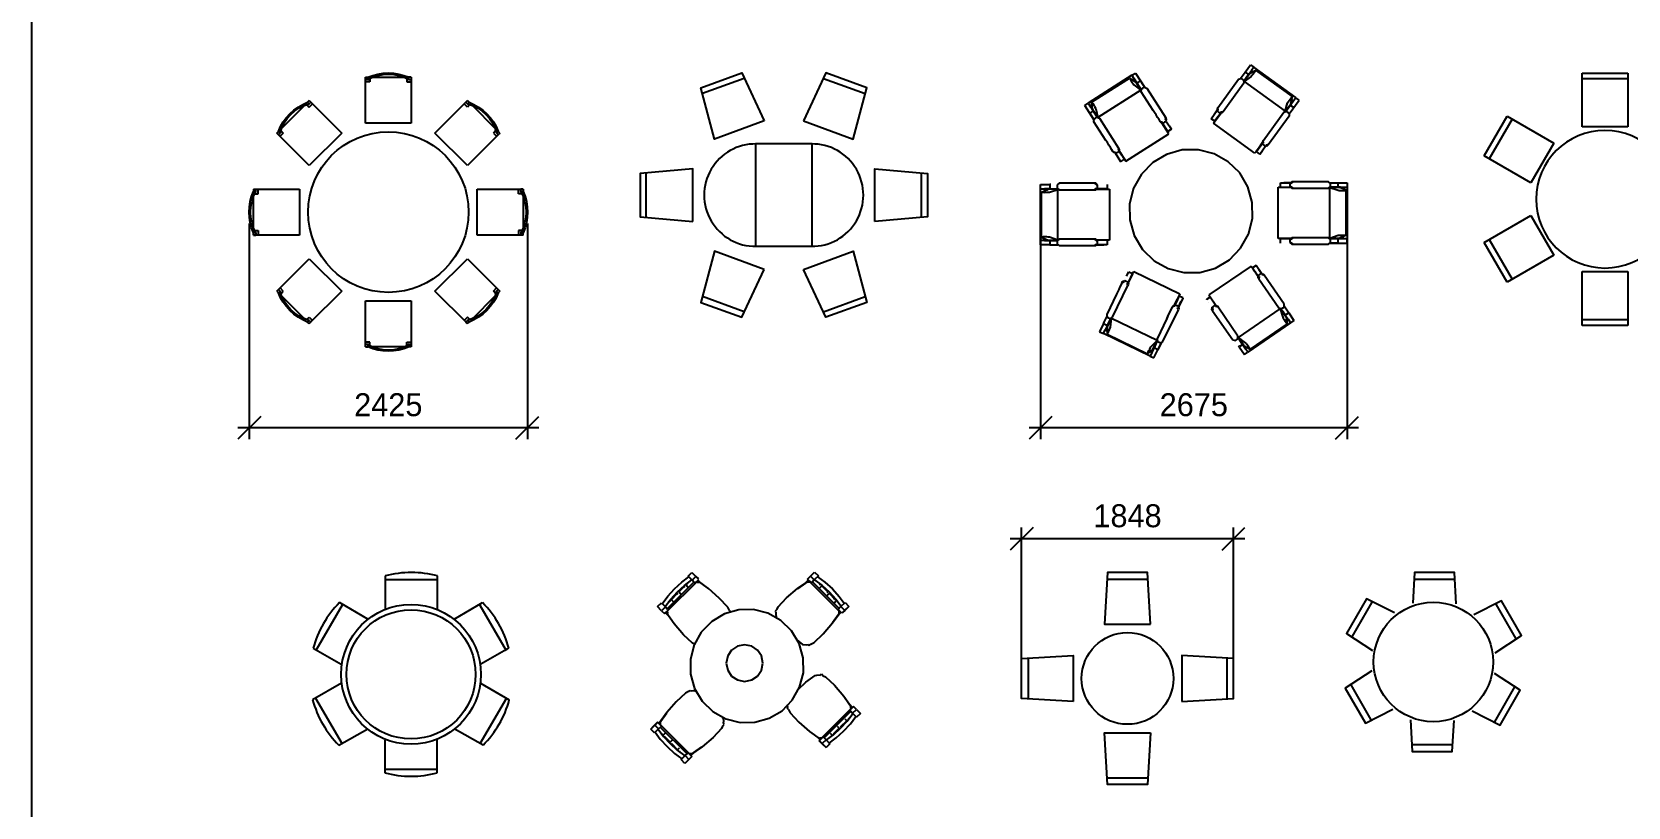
# Model space of a CAD drawing. Header units: millimetres. Extents: x 3103 to 179340, y -10977 to 70536.
# Drawn here: x 34225 to 48144, y 24520 to 31277 of the extents above; entities that cross this region are included whole.
import ezdxf

# ---------------------------------------------------------------- set-up
doc = ezdxf.new("R2010")
doc.units = ezdxf.units.MM
doc.header["$LTSCALE"] = 0.5
doc.linetypes.add('ELGO_LTYPE0', pattern=[0])
doc.layers.add('MEBEL', color=1, linetype='Continuous')
doc.styles.add('WROMLATS', font='wromlats.shx', dxfattribs={"bigfont": 'bigfont.shx'})
doc.dimstyles.new('juka', dxfattribs={"dimscale": 100, "dimtxt": 2, "dimasz": 2, "dimexe": 1, "dimexo": 1, "dimgap": 1, "dimtad": 1, "dimtoh": 1, "dimdec": 0, "dimzin": 0, "dimdsep": 46, "dimtxsty": 'WROMLATS', "dimblk": 'OBLIQUE', "dimcen": -3, "dimdle": 1, "dimclrd": 256, "dimclre": 256, "dimclrt": 256, "dimadec": 0, "dimazin": 0, "dimtfac": 1, "dimtdec": 0, "dimtix": 1, "dimtmove": 2, "dimatfit": 3, "dimldrblk": 'ORIGIN2', "dimfxl": 1, "dimtvp": 2.5, "dimtolj": 1, "dimtzin": 0, "dimarcsym": 0})

# ---------------------------------------------------------------- blocks, each defined once
blk = doc.blocks.new('MTAB62')
at = {"layer": 'MEBEL'}
for points in [[(-172, 647), (-604, 489), (-723, 935), (-367, 1065)], [(172, 647), (604, 489), (723, 935), (367, 1065)], [(-248, -446), (248, -446), (248, 446), (-248, 446)], [(-793, -230), (-793, 230), (-1253, 189), (-1253, -189)], [(793, -230), (793, 230), (1253, 189), (1253, -189)], [(-172, -647), (-604, -489), (-723, -935), (-367, -1065)], [(172, -647), (604, -489), (723, -935), (367, -1065)]]:
    blk.add_lwpolyline(points, close=True, dxfattribs=at)
for points in [[(-345, 1018), (-710, 885)], [(345, 1018), (710, 885)], [(-1201, -194), (-1201, 194)], [(1201, -194), (1201, 194)], [(-345, -1018), (-710, -885)], [(345, -1018), (710, -885)]]:
    blk.add_lwpolyline(points, dxfattribs=at)
for centre, start, end in [((-248, 0), 89.1203, 270.8797), ((248, 0), 269.1203, 90.8797)]:
    blk.add_arc(centre, 446, start, end, dxfattribs=at)
blk = doc.blocks.new('OZ84')
at = {"layer": 'MEBEL'}
for p, q in [((-175, 866), (175, 866)), ((-866, 175), (-866, -175)), ((866, 175), (866, -175)), ((-175, -866), (175, -866))]:
    blk.add_line(p, q, dxfattribs=at)
for points in [[(200, 474), (175, 924), (-175, 924), (-200, 474)], [(-474, -200), (-924, -175), (-924, 175), (-474, 200)], [(474, -200), (924, -175), (924, 175), (474, 200)], [(200, -474), (175, -924), (-175, -924), (-200, -474)]]:
    blk.add_lwpolyline(points, close=True, dxfattribs=at)
blk.add_circle((0, 0), 400, dxfattribs=at)
blk = doc.blocks.new('Стол столовый круглый 11')
at = {"layer": 'MEBEL', "linetype": 'Continuous'}
for p, q in [((-200, 630), (-200, 1100)), ((-200, 1100), (200, 1100)), ((200, 1050), (-200, 1050)), ((200, 1100), (200, 630)), ((-1053, 377), (-853, 723)), ((-809, 698), (-1009, 352)), ((-853, 723), (-446, 488)), ((446, 488), (853, 723)), ((1009, 352), (809, 698)), ((853, 723), (1053, 377)), ((200, 630), (-200, 630)), ((-446, 488), (-646, 142)), ((646, 142), (446, 488)), ((-646, 142), (-1053, 377)), ((1053, 377), (646, 142)), ((-1053, -377), (-646, -142)), ((-646, -142), (-446, -488)), ((446, -488), (646, -142)), ((646, -142), (1053, -377)), ((-853, -723), (-1053, -377)), ((-1009, -352), (-809, -698)), ((809, -698), (1009, -352)), ((1053, -377), (853, -723)), ((-446, -488), (-853, -723)), ((853, -723), (446, -488)), ((-200, -630), (200, -630)), ((-200, -1100), (-200, -630)), ((200, -630), (200, -1100)), ((-200, -1050), (200, -1050)), ((200, -1100), (-200, -1100))]:
    blk.add_line(p, q, dxfattribs=at)
for start, end in [(0, 180), (180, 0)]:
    blk.add_arc((0, 0), 600, start, end, dxfattribs=at)
blk = doc.blocks.new('ms_13')
at = {"layer": 'MEBEL'}
for p, q in [((489, 1227), (536, 1291)), ((536, 1291), (566, 1270)), ((566, 1270), (544, 1240)), ((931, 1005), (566, 1270)), ((-498, 1199), (-878, 957)), ((-849, 964), (-518, 1175)), ((-518, 1175), (-517, 1171)), ((-518, 1175), (-468, 1143)), ((-517, 1171), (-511, 1161)), ((-511, 1161), (-504, 1149)), ((-504, 1149), (-495, 1136)), ((-498, 1199), (-466, 1219)), ((-478, 1168), (-498, 1199)), ((-495, 1136), (-487, 1124)), ((-481, 1167), (-494, 1159)), ((-487, 1124), (-481, 1117)), ((-471, 1151), (-481, 1167)), ((-481, 1167), (-438, 1100)), ((-481, 1117), (-421, 1069)), ((-480, 1166), (-478, 1168)), ((-478, 1168), (-416, 1071)), ((-474, 1156), (-471, 1152)), ((-471, 1150), (-471, 1151)), ((-471, 1151), (-424, 1079)), ((-469, 1145), (-471, 1150)), ((-470, 1151), (-447, 1115)), ((-468, 1143), (-469, 1145)), ((-466, 1219), (-386, 1093)), ((-455, 1132), (-423, 1152)), ((-423, 1152), (-417, 1143)), ((-423, 1152), (-403, 1119)), ((251, 915), (432, 1164)), ((478, 1131), (297, 882)), ((432, 1164), (455, 1172)), ((446, 1169), (489, 1227)), ((455, 1172), (466, 1163)), ((466, 1163), (478, 1155)), ((519, 1205), (478, 1148)), ((478, 1148), (515, 1199)), ((478, 1148), (513, 1196)), ((478, 1155), (478, 1131)), ((478, 1144), (482, 1151)), ((543, 1190), (480, 1145)), ((480, 1145), (482, 1150)), ((480, 1145), (837, 886)), ((482, 1150), (533, 1221)), ((482, 1151), (487, 1157)), ((487, 1157), (490, 1161)), ((489, 1227), (519, 1205)), ((524, 1208), (490, 1162)), ((490, 1162), (518, 1200)), ((490, 1161), (494, 1167)), ((493, 1165), (531, 1217)), ((494, 1167), (493, 1165)), ((494, 1167), (515, 1196)), ((513, 1196), (496, 1174)), ((513, 1196), (545, 1240)), ((532, 1217), (584, 1245)), ((533, 1219), (532, 1217)), ((533, 1221), (546, 1237)), ((533, 1221), (533, 1219)), ((549, 1197), (543, 1190)), ((544, 1240), (546, 1238)), ((546, 1237), (547, 1239)), ((547, 1239), (558, 1231)), ((558, 1208), (549, 1197)), ((567, 1220), (558, 1208)), ((576, 1232), (567, 1220)), ((582, 1241), (576, 1232)), ((584, 1245), (582, 1241)), ((901, 1015), (584, 1245)), ((-421, 1069), (-794, 831)), ((-433, 1092), (-431, 1090)), ((-424, 1079), (-424, 1078)), ((-424, 1079), (-423, 1075)), ((-422, 1075), (-424, 1079)), ((-423, 1075), (-422, 1071)), ((-416, 1066), (-422, 1075)), ((-422, 1071), (-421, 1069)), ((-421, 1073), (-416, 1066)), ((-417, 1056), (-415, 1080)), ((-312, 893), (-417, 1056)), ((-415, 1080), (-403, 1088)), ((-403, 1088), (-392, 1095)), ((-392, 1095), (-369, 1087)), ((-369, 1087), (-203, 827)), ((841, 882), (909, 975)), ((865, 967), (873, 979)), ((873, 979), (882, 991)), ((873, 862), (961, 983)), ((882, 991), (890, 1003)), ((889, 957), (901, 1015)), ((890, 1003), (897, 1012)), ((895, 986), (907, 977)), ((907, 977), (896, 962)), ((897, 1012), (901, 1015)), ((907, 977), (909, 975)), ((909, 975), (931, 1005)), ((961, 983), (931, 1004)), ((-909, 936), (-878, 956)), ((-828, 809), (-909, 936)), ((-878, 957), (-858, 925)), ((-835, 889), (-866, 869)), ((-866, 869), (-828, 809)), ((-858, 925), (-856, 927)), ((-858, 926), (-797, 830)), ((-845, 935), (-856, 927)), ((-856, 927), (-853, 922)), ((-853, 922), (-844, 908)), ((-853, 922), (-846, 911)), ((-853, 922), (-808, 852)), ((-845, 909), (-853, 922)), ((-841, 905), (-849, 964)), ((-849, 964), (-846, 961)), ((-846, 961), (-839, 952)), ((-844, 908), (-843, 907)), ((-797, 835), (-844, 908)), ((-843, 907), (-841, 905)), ((-839, 952), (-831, 939)), ((-797, 830), (-835, 889)), ((-831, 939), (-823, 926)), ((-823, 926), (-816, 914)), ((-816, 914), (-812, 906)), ((-812, 906), (-794, 831)), ((-808, 852), (-808, 852)), ((-808, 852), (-807, 851)), ((-301, 875), (-312, 893)), ((-287, 854), (-301, 875)), ((-274, 832), (-287, 854)), ((193, 821), (246, 894)), ((212, 847), (212, 847)), ((213, 781), (279, 871)), ((246, 894), (216, 853)), ((279, 871), (244, 824)), ((244, 824), (279, 871)), ((251, 915), (245, 907)), ((245, 907), (247, 886)), ((247, 886), (258, 877)), ((254, 895), (251, 915)), ((258, 877), (269, 869)), ((269, 869), (290, 874)), ((297, 882), (276, 879)), ((279, 871), (279, 871)), ((298, 884), (290, 874)), ((290, 874), (297, 882)), ((297, 882), (298, 884)), ((646, 628), (827, 877)), ((873, 844), (692, 595)), ((827, 877), (850, 884)), ((836, 880), (846, 893)), ((837, 886), (860, 959)), ((837, 886), (839, 887)), ((839, 887), (843, 890)), ((843, 890), (845, 892)), ((845, 892), (896, 962)), ((846, 893), (848, 896)), ((848, 896), (850, 899)), ((850, 899), (851, 900)), ((850, 884), (861, 876)), ((851, 900), (854, 904)), ((860, 959), (865, 967)), ((861, 876), (873, 868)), ((873, 868), (873, 844)), ((883, 940), (914, 918)), ((891, 958), (889, 957)), ((895, 961), (891, 958)), ((896, 962), (895, 961)), ((899, 966), (901, 969)), ((914, 918), (907, 909)), ((-829, 794), (-827, 817)), ((-724, 630), (-829, 794)), ((-827, 817), (-815, 825)), ((-815, 825), (-803, 833)), ((-803, 833), (-781, 824)), ((-794, 831), (-797, 835)), ((-797, 835), (-793, 829)), ((-781, 824), (-615, 565)), ((-261, 813), (-274, 832)), ((-251, 797), (-261, 813)), ((-251, 797), (-231, 792)), ((-245, 788), (-251, 797)), ((-225, 782), (-245, 788)), ((-176, 690), (-237, 786)), ((-233, 785), (-204, 739)), ((-185, 709), (-233, 785)), ((-213, 790), (-225, 782)), ((-201, 797), (-213, 790)), ((-203, 827), (-207, 807)), ((-205, 830), (-203, 827)), ((-198, 818), (-205, 830)), ((-204, 739), (-202, 736)), ((-203, 827), (-198, 818)), ((-202, 736), (-201, 735)), ((-198, 818), (-201, 797)), ((-201, 735), (-201, 735)), ((-195, 794), (-153, 729)), ((-153, 729), (-185, 709)), ((-185, 709), (-185, 709)), ((-170, 757), (-170, 756)), ((-153, 729), (-170, 757)), ((-153, 730), (-153, 729)), ((-153, 729), (-153, 729)), ((193, 821), (193, 821)), ((224, 799), (193, 821)), ((574, 519), (213, 781)), ((225, 801), (224, 799)), ((224, 799), (224, 799)), ((243, 825), (225, 801)), ((242, 825), (243, 826)), ((243, 826), (243, 826)), ((243, 826), (243, 825)), ((-712, 612), (-724, 630)), ((-699, 591), (-712, 612)), ((-685, 570), (-699, 591)), ((-673, 550), (-685, 570)), ((-615, 565), (-619, 545)), ((-617, 567), (-615, 565)), ((-609, 556), (-617, 567)), ((-615, 565), (-609, 556)), ((-551, 450), (-176, 690)), ((588, 535), (641, 607)), ((605, 562), (592, 544)), ((639, 609), (605, 562)), ((606, 560), (606, 560)), ((607, 561), (610, 564)), ((607, 560), (607, 561)), ((670, 583), (637, 538)), ((641, 611), (639, 609)), ((646, 628), (640, 620)), ((640, 620), (642, 598)), ((642, 598), (653, 590)), ((649, 608), (646, 628)), ((653, 590), (664, 582)), ((664, 582), (685, 587)), ((692, 595), (671, 591)), ((693, 597), (685, 587)), ((685, 587), (692, 595)), ((692, 595), (693, 597)), ((-663, 534), (-673, 550)), ((-663, 534), (-643, 529)), ((-657, 525), (-663, 534)), ((-636, 519), (-657, 525)), ((-644, 522), (-597, 448)), ((-624, 527), (-636, 519)), ((-613, 535), (-624, 527)), ((-609, 556), (-613, 535)), ((-613, 473), (-613, 473)), ((-612, 541), (-589, 505)), ((-611, 544), (-611, 544)), ((-611, 544), (-551, 450)), ((-590, 512), (-611, 544)), ((-597, 448), (-596, 446)), ((-596, 446), (-564, 467)), ((-596, 446), (-596, 446)), ((-589, 505), (-587, 501)), ((-584, 498), (-583, 496)), ((-583, 496), (-581, 493)), ((-581, 493), (-581, 493)), ((-564, 467), (-565, 468)), ((-564, 467), (-564, 467)), ((-316, 438), (-414, 338)), ((-195, 510), (-316, 438)), ((-59, 548), (-195, 510)), ((82, 550), (-59, 548)), ((219, 515), (82, 550)), ((341, 446), (219, 515)), ((442, 348), (341, 446)), ((576, 522), (574, 519)), ((582, 530), (576, 522)), ((592, 544), (582, 530)), ((588, 534), (588, 535)), ((618, 512), (588, 534)), ((618, 512), (638, 539)), ((618, 512), (619, 514)), ((619, 514), (618, 512)), ((618, 512), (618, 512)), ((637, 538), (619, 514)), ((638, 539), (637, 538)), ((637, 538), (637, 538)), ((-414, 338), (-483, 215)), ((514, 227), (442, 348)), ((-1296, -240), (-1296, 210)), ((-1296, 210), (-1259, 210)), ((-1295, 210), (-1295, 248)), ((-1295, 248), (-1204, 248)), ((-1286, 180), (-1232, 205)), ((-1286, -212), (-1286, 180)), ((-1286, 180), (-1282, 179)), ((-1282, 179), (-1271, 179)), ((-1271, 179), (-1256, 178)), ((-1259, 210), (-1259, 207)), ((-1215, 210), (-1259, 210)), ((-1154, 207), (-1259, 207)), ((-1259, 207), (-1259, 192)), ((-1241, 207), (-1259, 207)), ((-1259, 207), (-1241, 207)), ((-1256, 178), (-1240, 179)), ((-1239, 207), (-1241, 207)), ((-1240, 179), (-1227, 179)), ((-1234, 205), (-1239, 207)), ((-1232, 205), (-1234, 205)), ((-1227, 179), (-1217, 180)), ((-1217, 180), (-1144, 205)), ((-1204, 248), (-1215, 248)), ((-1215, 248), (-1215, 210)), ((-1215, 210), (-1143, 210)), ((-1151, 206), (-1154, 207)), ((-1154, 207), (-1139, 207)), ((-1131, 258), (-1151, 244)), ((-1151, 244), (-1151, 230)), ((-1151, 230), (-1151, 216)), ((-1151, 216), (-1131, 202)), ((-1146, 205), (-1151, 206)), ((-1144, 205), (-1146, 205)), ((-1144, -237), (-1144, 205)), ((-937, 258), (-1131, 258)), ((-1131, 202), (-813, 202)), ((-916, 258), (-937, 258)), ((-891, 258), (-916, 258)), ((-865, 258), (-891, 258)), ((-842, 258), (-865, 258)), ((-823, 258), (-842, 258)), ((-813, 258), (-826, 258)), ((-823, 258), (-808, 244)), ((-813, 258), (-823, 258)), ((-823, 202), (-808, 216)), ((-797, 244), (-813, 258)), ((-813, 202), (-797, 216)), ((-806, 207), (-692, 207)), ((-803, 210), (-744, 210)), ((-715, 210), (-803, 210)), ((-797, 230), (-797, 244)), ((-797, 216), (-797, 230)), ((-715, 248), (-713, 248)), ((-713, 210), (-715, 210)), ((-713, 248), (-713, 210)), ((-692, 207), (-692, -238)), ((-483, 215), (-518, 78)), ((552, 91), (514, 227)), ((776, -223), (776, 223)), ((776, 223), (887, 223)), ((797, 225), (797, 262)), ((797, 262), (886, 262)), ((797, 225), (797, 225)), ((799, 225), (797, 225)), ((886, 262), (828, 262)), ((896, 271), (880, 257)), ((880, 257), (880, 243)), ((880, 243), (880, 229)), ((880, 229), (896, 215)), ((892, 257), (907, 271)), ((907, 215), (892, 229)), ((907, 271), (896, 271)), ((896, 215), (907, 215)), ((1215, 271), (907, 271)), ((907, 215), (1215, 215)), ((1234, 257), (1215, 271)), ((1215, 215), (1234, 229)), ((1233, 223), (1226, 223)), ((1227, 262), (1299, 262)), ((1228, 221), (1233, 223)), ((1228, -220), (1228, 221)), ((1228, 221), (1301, 197)), ((1299, 225), (1229, 225)), ((1229, 225), (1288, 225)), ((1229, 225), (1342, 225)), ((1320, 223), (1233, 223)), ((1234, 243), (1234, 257)), ((1234, 229), (1234, 243)), ((1288, 225), (1260, 225)), ((1288, 225), (1299, 225)), ((1299, 262), (1299, 225)), ((1299, 262), (1379, 262)), ((1301, 197), (1310, 196)), ((1310, 196), (1324, 195)), ((1316, 221), (1318, 222)), ((1370, 197), (1316, 221)), ((1318, 222), (1320, 223)), ((1320, 223), (1343, 223)), ((1324, 195), (1340, 195)), ((1340, 195), (1354, 195)), ((1342, 223), (1342, 225)), ((1342, 225), (1379, 225)), ((1343, 223), (1343, 209)), ((1354, 195), (1365, 196)), ((1365, 196), (1370, 197)), ((1370, -195), (1370, 197)), ((1379, 262), (1379, 225)), ((1379, 225), (1379, -226)), ((-518, 78), (-516, -62)), ((554, -49), (552, 91)), ((-516, -62), (-478, -198)), ((519, -186), (554, -49)), ((-1259, -240), (-1296, -240)), ((-1295, -278), (-1295, -240)), ((-1215, -278), (-1295, -278)), ((-1282, -211), (-1286, -212)), ((-1286, -212), (-1232, -237)), ((-1271, -210), (-1282, -211)), ((-1256, -210), (-1271, -210)), ((-1259, -238), (-1259, -224)), ((-1236, -238), (-1259, -238)), ((-1259, -238), (-1259, -240)), ((-1259, -240), (-1204, -240)), ((-1240, -210), (-1256, -210)), ((-1227, -211), (-1240, -210)), ((-1234, -237), (-1236, -238)), ((-1236, -238), (-1149, -238)), ((-1232, -237), (-1234, -237)), ((-1217, -212), (-1227, -211)), ((-1144, -237), (-1217, -212)), ((-1204, -240), (-1215, -240)), ((-1215, -240), (-1215, -278)), ((-1215, -278), (-1143, -278)), ((-1204, -240), (-1145, -240)), ((-1131, -230), (-1151, -244)), ((-1151, -244), (-1151, -258)), ((-1151, -258), (-1151, -272)), ((-1151, -272), (-1131, -286)), ((-1149, -238), (-1144, -237)), ((-1149, -238), (-1142, -238)), ((-813, -230), (-1131, -230)), ((-823, -230), (-808, -244)), ((-823, -286), (-808, -272)), ((-797, -244), (-813, -230)), ((-813, -286), (-797, -272)), ((-692, -238), (-804, -238)), ((-803, -278), (-744, -278)), ((-715, -278), (-803, -278)), ((-797, -258), (-797, -244)), ((-797, -272), (-797, -258)), ((-715, -240), (-713, -240)), ((-713, -278), (-715, -278)), ((-713, -240), (-713, -278)), ((-478, -198), (-406, -319)), ((450, -308), (519, -186)), ((780, -223), (776, -223)), ((790, -223), (780, -223)), ((807, -223), (790, -223)), ((797, -263), (797, -225)), ((797, -225), (887, -225)), ((797, -263), (797, -263)), ((799, -263), (797, -263)), ((829, -223), (807, -223)), ((887, -225), (828, -225)), ((887, -223), (829, -223)), ((896, -217), (880, -231)), ((880, -231), (880, -245)), ((880, -245), (880, -259)), ((880, -259), (896, -273)), ((890, -223), (887, -223)), ((892, -231), (907, -217)), ((907, -273), (892, -259)), ((907, -217), (896, -217)), ((896, -273), (907, -273)), ((896, -273), (910, -273)), ((1215, -217), (907, -217)), ((907, -273), (1215, -273)), ((1234, -231), (1215, -217)), ((1215, -273), (1234, -259)), ((1223, -223), (1238, -223)), ((1227, -225), (1299, -225)), ((1228, -220), (1301, -195)), ((1230, -221), (1228, -220)), ((1299, -263), (1229, -263)), ((1229, -263), (1379, -263)), ((1235, -222), (1230, -221)), ((1234, -245), (1234, -231)), ((1234, -259), (1234, -245)), ((1238, -223), (1235, -222)), ((1324, -223), (1238, -223)), ((1288, -263), (1299, -263)), ((1299, -225), (1299, -263)), ((1299, -225), (1342, -225)), ((1301, -195), (1310, -194)), ((1310, -194), (1324, -194)), ((1370, -195), (1316, -220)), ((1316, -220), (1318, -221)), ((1318, -221), (1323, -222)), ((1323, -222), (1324, -223)), ((1324, -194), (1340, -194)), ((1324, -223), (1343, -223)), ((1343, -223), (1324, -223)), ((1324, -223), (1343, -223)), ((1340, -194), (1354, -194)), ((1342, -226), (1342, -223)), ((1379, -226), (1342, -226)), ((1343, -223), (1343, -208)), ((1354, -194), (1365, -194)), ((1365, -194), (1370, -195)), ((1379, -263), (1379, -226)), ((-1131, -286), (-813, -286)), ((-406, -319), (-305, -417)), ((-305, -417), (-182, -486)), ((231, -481), (352, -409)), ((352, -409), (450, -308)), ((-545, -552), (-526, -513)), ((-493, -531), (-532, -611)), ((-531, -614), (-483, -515)), ((-526, -513), (-526, -513)), ((-526, -513), (-493, -530)), ((-493, -530), (-493, -530)), ((-493, -530), (-493, -531)), ((-483, -515), (-481, -512)), ((-481, -512), (-80, -706)), ((-182, -486), (-46, -521)), ((-46, -521), (95, -519)), ((95, -519), (231, -481)), ((541, -464), (174, -716)), ((543, -467), (541, -464)), ((548, -475), (543, -467)), ((558, -489), (548, -475)), ((585, -458), (554, -480)), ((554, -480), (554, -480)), ((554, -480), (604, -552)), ((571, -507), (558, -489)), ((604, -555), (571, -507)), ((572, -505), (572, -505)), ((572, -505), (573, -507)), ((573, -507), (574, -508)), ((575, -510), (577, -512)), ((577, -512), (579, -515)), ((585, -458), (585, -458)), ((586, -460), (585, -458)), ((636, -532), (586, -460)), ((586, -529), (604, -555)), ((602, -567), (605, -546)), ((605, -546), (617, -538)), ((612, -556), (608, -576)), ((610, -494), (636, -532)), ((617, -538), (628, -530)), ((628, -530), (649, -535)), ((655, -544), (635, -540)), ((649, -535), (655, -544)), ((830, -797), (655, -544)), ((-667, -909), (-533, -632)), ((-624, -691), (-633, -710)), ((-613, -669), (-624, -691)), ((-602, -646), (-613, -669)), ((-592, -624), (-602, -646)), ((-579, -598), (-592, -624)), ((-585, -610), (-579, -598)), ((-584, -608), (-565, -601)), ((-579, -598), (-559, -590)), ((-559, -590), (-547, -596)), ((-547, -596), (-534, -602)), ((-533, -632), (-539, -613)), ((-534, -602), (-528, -623)), ((-528, -623), (-533, -632)), ((-532, -611), (-526, -598)), ((608, -576), (602, -567)), ((608, -576), (783, -829)), ((-633, -710), (-718, -885)), ((-184, -903), (-144, -820)), ((-144, -820), (-145, -823)), ((-145, -823), (-144, -821)), ((-144, -820), (-139, -811)), ((-125, -813), (-144, -820)), ((-139, -811), (-120, -802)), ((-80, -706), (-128, -806)), ((-128, -806), (-103, -754)), ((-101, -754), (-125, -805)), ((-125, -805), (-108, -769)), ((-103, -754), (-123, -795)), ((-120, -802), (-107, -808)), ((-107, -808), (-94, -815)), ((-105, -763), (-102, -757)), ((-88, -727), (-101, -754)), ((-93, -845), (-99, -825)), ((-94, -815), (-88, -835)), ((-54, -743), (-92, -822)), ((-92, -822), (-67, -771)), ((-87, -726), (-88, -727)), ((-87, -725), (-87, -726)), ((-53, -742), (-87, -725)), ((-67, -771), (-67, -770)), ((-67, -770), (-67, -770)), ((-53, -742), (-54, -743)), ((183, -735), (152, -756)), ((152, -756), (152, -756)), ((152, -756), (153, -758)), ((170, -782), (170, -782)), ((170, -782), (170, -782)), ((174, -716), (238, -810)), ((183, -735), (183, -735)), ((184, -736), (183, -735)), ((234, -809), (184, -736)), ((200, -844), (203, -823)), ((201, -761), (201, -761)), ((203, -763), (203, -764)), ((203, -764), (206, -768)), ((203, -823), (214, -815)), ((206, -768), (207, -769)), ((209, -833), (206, -853)), ((214, -815), (226, -807)), ((226, -807), (247, -812)), ((253, -821), (233, -817)), ((247, -812), (253, -821)), ((427, -1074), (253, -821)), ((783, -829), (806, -837)), ((796, -834), (812, -857)), ((799, -835), (830, -879)), ((833, -884), (799, -835)), ((806, -837), (818, -829)), ((818, -829), (829, -821)), ((829, -821), (830, -797)), ((829, -812), (870, -871)), ((-745, -965), (-780, -1037)), ((-745, -965), (-715, -902)), ((-740, -955), (-745, -965)), ((-745, -965), (-711, -981)), ((-680, -916), (-730, -1020)), ((-728, -1022), (-687, -938)), ((-720, -1007), (-676, -914)), ((-682, -927), (-720, -1005)), ((-718, -885), (-713, -908)), ((-713, -908), (-701, -915)), ((-711, -981), (-680, -916)), ((-701, -915), (-688, -921)), ((-687, -938), (-689, -942)), ((-688, -921), (-667, -909)), ((-687, -938), (-683, -930)), ((-685, -996), (-676, -920)), ((-676, -915), (-682, -927)), ((-680, -925), (-682, -927)), ((-677, -921), (-680, -925)), ((-676, -920), (-677, -921)), ((-676, -914), (-676, -915)), ((-277, -1112), (-676, -920)), ((-193, -922), (-278, -1097)), ((-227, -1122), (-93, -845)), ((-193, -922), (-184, -903)), ((-184, -904), (-193, -922)), ((-184, -903), (-184, -904)), ((-88, -835), (-93, -845)), ((206, -853), (200, -844)), ((206, -853), (381, -1106)), ((432, -1087), (796, -836)), ((885, -958), (513, -1214)), ((856, -967), (533, -1189)), ((796, -836), (800, -839)), ((796, -836), (817, -910)), ((800, -839), (849, -911)), ((808, -851), (829, -882)), ((830, -883), (808, -851)), ((812, -857), (811, -855)), ((811, -855), (829, -882)), ((812, -857), (837, -893)), ((817, -861), (833, -884)), ((817, -910), (822, -918)), ((822, -918), (829, -930)), ((829, -930), (838, -943)), ((839, -893), (833, -884)), ((838, -943), (846, -955)), ((870, -871), (839, -893)), ((839, -893), (864, -928)), ((848, -910), (846, -909)), ((846, -909), (856, -967)), ((846, -955), (853, -964)), ((849, -911), (848, -910)), ((849, -911), (851, -914)), ((851, -914), (858, -924)), ((858, -924), (851, -914)), ((851, -938), (862, -930)), ((853, -964), (856, -967)), ((861, -928), (858, -924)), ((862, -930), (861, -928)), ((862, -929), (864, -928)), ((864, -928), (885, -958)), ((870, -871), (915, -937)), ((915, -937), (885, -958)), ((-780, -1037), (-746, -1053)), ((-746, -1053), (-730, -1020)), ((-340, -1249), (-746, -1053)), ((-730, -1020), (-727, -1021)), ((-728, -1022), (-722, -1010)), ((-725, -1016), (-728, -1022)), ((-728, -1022), (-714, -1029)), ((-722, -1010), (-720, -1005)), ((-720, -1005), (-719, -1004)), ((-719, -1004), (-715, -1000)), ((-715, -1000), (-714, -999)), ((-714, -999), (-715, -1058)), ((-715, -1058), (-712, -1054)), ((-715, -1058), (-362, -1229)), ((-712, -1054), (-707, -1045)), ((-707, -1045), (-700, -1032)), ((-700, -1032), (-694, -1018)), ((-694, -1018), (-688, -1005)), ((-688, -1005), (-685, -996)), ((-332, -1167), (-277, -1112)), ((-288, -1135), (-276, -1110)), ((-279, -1117), (-277, -1112)), ((-278, -1097), (-274, -1121)), ((381, -1106), (404, -1114)), ((404, -1114), (415, -1106)), ((415, -1106), (427, -1098)), ((427, -1098), (427, -1074)), ((427, -1084), (428, -1085)), ((427, -1088), (468, -1148)), ((428, -1085), (433, -1093)), ((432, -1087), (433, -1088)), ((494, -1133), (432, -1087)), ((433, -1088), (435, -1093)), ((436, -1096), (433, -1092)), ((433, -1093), (436, -1096)), ((435, -1093), (436, -1096)), ((436, -1096), (485, -1167)), ((444, -1113), (493, -1184)), ((-362, -1229), (-316, -1191)), ((-362, -1229), (-361, -1224)), ((-361, -1224), (-356, -1214)), ((-356, -1214), (-350, -1201)), ((-350, -1201), (-343, -1187)), ((-343, -1187), (-337, -1175)), ((-324, -1216), (-340, -1249)), ((-340, -1249), (-306, -1265)), ((-327, -1216), (-339, -1210)), ((-337, -1175), (-332, -1167)), ((-326, -1214), (-327, -1216)), ((-324, -1209), (-326, -1214)), ((-326, -1215), (-324, -1216)), ((-324, -1209), (-287, -1134)), ((-305, -1177), (-324, -1216)), ((-324, -1209), (-317, -1195)), ((-317, -1195), (-324, -1209)), ((-318, -1198), (-324, -1209)), ((-321, -1204), (-317, -1196)), ((-317, -1195), (-318, -1198)), ((-317, -1195), (-279, -1117)), ((-316, -1193), (-317, -1195)), ((-316, -1191), (-316, -1193)), ((-314, -1190), (-285, -1129)), ((-288, -1135), (-312, -1187)), ((-306, -1265), (-240, -1129)), ((-305, -1177), (-289, -1142)), ((-289, -1142), (-305, -1177)), ((-272, -1193), (-305, -1177)), ((-285, -1129), (-302, -1166)), ((-301, -1167), (-275, -1114)), ((-275, -1114), (-289, -1142)), ((-287, -1134), (-288, -1135)), ((-274, -1121), (-261, -1127)), ((-240, -1129), (-272, -1193)), ((-261, -1127), (-248, -1133)), ((-248, -1133), (-227, -1122)), ((437, -1169), (431, -1160)), ((468, -1148), (437, -1169)), ((437, -1169), (483, -1235)), ((483, -1161), (482, -1159)), ((482, -1159), (533, -1189)), ((484, -1166), (483, -1161)), ((483, -1235), (513, -1214)), ((485, -1167), (484, -1166)), ((485, -1167), (488, -1172)), ((495, -1183), (486, -1169)), ((488, -1172), (494, -1181)), ((491, -1176), (495, -1183)), ((492, -1184), (495, -1182)), ((513, -1214), (492, -1184)), ((500, -1140), (494, -1133)), ((494, -1181), (495, -1183)), ((495, -1183), (508, -1174)), ((508, -1151), (500, -1140)), ((517, -1163), (508, -1151)), ((525, -1176), (517, -1163)), ((531, -1185), (525, -1176)), ((533, -1189), (531, -1185))]:
    blk.add_line(p, q, dxfattribs=at)
blk = doc.blocks.new('ms_16')
at = {"layer": 'MEBEL'}
for p, q in [((-226, 858), (-226, 559)), ((231, 568), (231, 858)), ((-221, 826), (236, 826)), ((-602, 604), (-830, 209)), ((-377, 482), (-625, 625)), ((376, 482), (624, 625)), ((601, 604), (829, 209)), ((-853, 228), (-610, 88)), ((852, 228), (609, 88)), ((-607, -77), (-858, -222)), ((606, -77), (857, -222)), ((-832, -207), (-602, -606)), ((831, -207), (601, -606)), ((-629, -618), (-378, -474)), ((628, -618), (377, -474)), ((-229, -574), (-229, -858)), ((229, -858), (229, -569)), ((-225, -827), (234, -827))]:
    blk.add_line(p, q, dxfattribs=at)
for radius in [609, 563]:
    blk.add_circle((0, 0), radius, dxfattribs=at)
for centre, radius, start, end in [((3, 5), 883, 90, 105), ((3, 5), 883, 75, 90), ((-10, 10), 870, 135, 150.1248), ((9, 10), 870, 29.8752, 45), ((15, -5), 899, 150.1248, 165), ((-16, -5), 899, 15, 29.8752), ((-7, 6), 881, 195, 210.0367), ((6, 6), 881, 329.9633, 345), ((0, 11), 889, 210.0367, 225), ((-1, 11), 889, 315, 329.9633), ((0, -4), 884, 255, 270), ((0, -4), 884, 270, 285)]:
    blk.add_arc(centre, radius, start, end, dxfattribs=at)
blk = doc.blocks.new('ms_17')
at = {"layer": 'MEBEL', "linetype": 'ELGO_LTYPE0'}
for p, q in [((-487, 724), (-761, 451)), ((-753, 481), (-520, 714)), ((-690, 654), (-625, 713)), ((-625, 713), (-565, 759)), ((-601, 685), (-539, 733)), ((-590, 690), (-574, 705)), ((-571, 766), (-538, 798)), ((-536, 730), (-571, 766)), ((-538, 798), (-513, 773)), ((-538, 798), (-503, 763)), ((-503, 763), (-536, 730)), ((-517, 711), (-536, 730)), ((-520, 714), (-517, 711)), ((-517, 711), (-511, 705)), ((-513, 773), (-513, 773)), ((-478, 738), (-513, 773)), ((-511, 705), (-478, 738)), ((-503, 763), (-484, 744)), ((-500, 716), (-498, 714)), ((-486, 725), (-487, 724)), ((-487, 724), (-486, 706)), ((-487, 724), (-394, 656)), ((-486, 730), (-466, 710)), ((-393, 657), (-486, 725)), ((382, 657), (482, 726)), ((483, 725), (383, 656)), ((448, 702), (479, 733)), ((471, 741), (497, 766)), ((504, 708), (471, 741)), ((481, 707), (483, 725)), ((482, 726), (483, 725)), ((483, 725), (756, 452)), ((491, 717), (493, 719)), ((497, 766), (532, 801)), ((497, 766), (529, 733)), ((532, 735), (504, 708)), ((529, 733), (510, 714)), ((513, 717), (746, 484)), ((565, 768), (529, 733)), ((532, 801), (565, 768)), ((532, 735), (598, 685)), ((558, 761), (565, 768)), ((558, 761), (622, 713)), ((571, 705), (581, 695)), ((575, 690), (582, 697)), ((622, 713), (687, 654)), ((-797, 526), (-749, 590)), ((-771, 500), (-720, 566)), ((-749, 590), (-690, 654)), ((-720, 566), (-663, 628)), ((-720, 566), (-700, 546)), ((-717, 563), (-665, 614)), ((-671, 620), (-660, 609)), ((-663, 628), (-601, 685)), ((-656, 635), (-634, 612)), ((-651, 629), (-605, 675)), ((-608, 679), (-599, 669)), ((-592, 692), (-573, 673)), ((-299, 575), (-393, 657)), ((-223, 496), (-299, 575)), ((214, 497), (286, 576)), ((286, 576), (382, 657)), ((578, 664), (598, 684)), ((595, 681), (647, 630)), ((598, 685), (660, 628)), ((641, 624), (652, 635)), ((644, 598), (646, 600)), ((646, 600), (667, 621)), ((660, 628), (717, 565)), ((661, 615), (707, 569)), ((687, 654), (746, 589)), ((701, 563), (711, 572)), ((717, 565), (765, 503)), ((746, 589), (791, 529)), ((-837, 500), (-803, 533)), ((-802, 465), (-837, 500)), ((-803, 533), (-797, 526)), ((-803, 533), (-769, 497)), ((-769, 497), (-802, 465)), ((-802, 465), (-777, 439)), ((-777, 439), (-743, 472)), ((-743, 472), (-771, 500)), ((-769, 497), (-750, 478)), ((-769, 447), (-738, 416)), ((-761, 450), (-761, 451)), ((-761, 451), (-743, 449)), ((-761, 451), (-692, 352)), ((-693, 351), (-761, 450)), ((-755, 461), (-753, 459)), ((-741, 539), (-731, 549)), ((-733, 550), (-726, 543)), ((-254, 438), (-365, 372)), ((-129, 473), (-254, 438)), ((-209, 467), (-223, 496)), ((-209, 466), (-209, 467)), ((-209, 466), (-197, 454)), ((0, 475), (-129, 473)), ((125, 443), (0, 475)), ((238, 379), (125, 443)), ((205, 478), (188, 460)), ((188, 460), (198, 449)), ((196, 434), (198, 449)), ((200, 407), (196, 434)), ((205, 477), (214, 497)), ((756, 452), (688, 359)), ((689, 358), (757, 451)), ((705, 537), (724, 556)), ((722, 554), (738, 539)), ((737, 475), (762, 501)), ((770, 442), (737, 475)), ((756, 452), (739, 450)), ((742, 430), (762, 450)), ((746, 462), (748, 464)), ((757, 451), (756, 452)), ((762, 501), (798, 535)), ((762, 501), (795, 467)), ((806, 477), (770, 442)), ((795, 467), (776, 448)), ((830, 502), (795, 467)), ((798, 535), (830, 502)), ((806, 477), (830, 502)), ((806, 477), (806, 477)), ((-611, 254), (-693, 351)), ((-456, 279), (-519, 167)), ((-365, 372), (-456, 279)), ((206, 397), (200, 407)), ((331, 289), (238, 379)), ((397, 178), (331, 289)), ((607, 264), (689, 358)), ((-533, 182), (-611, 254)), ((-519, 167), (-551, 41)), ((-515, 174), (-533, 182)), ((-140, 155), (-191, 120)), ((-78, 167), (-140, 155)), ((-16, 155), (-78, 167)), ((35, 120), (-16, 155)), ((378, 210), (427, 171)), ((432, 53), (397, 178)), ((427, 171), (460, 166)), ((460, 166), (478, 169)), ((478, 170), (486, 162)), ((486, 162), (498, 174)), ((498, 174), (499, 174)), ((499, 174), (528, 188)), ((528, 188), (607, 264)), ((-551, 41), (-550, -88)), ((-225, 70), (-238, 8)), ((-238, 8), (-225, -54)), ((-191, 120), (-225, 70)), ((69, 70), (35, 120)), ((81, 8), (69, 70)), ((69, -54), (81, 8)), ((434, -76), (432, 53)), ((-550, -88), (-515, -213)), ((-225, -54), (-191, -105)), ((-191, -105), (-140, -139)), ((-16, -139), (35, -105)), ((35, -105), (69, -54)), ((402, -201), (434, -76)), ((456, -159), (538, -99)), ((538, -99), (565, -95)), ((565, -95), (580, -97)), ((580, -98), (591, -87)), ((591, -87), (609, -105)), ((608, -104), (628, -113)), ((628, -113), (707, -185)), ((-594, -254), (-674, -329)), ((-566, -240), (-594, -254)), ((-565, -239), (-566, -240)), ((-565, -240), (-553, -228)), ((-553, -228), (-545, -236)), ((-545, -235), (-527, -232)), ((-527, -232), (-501, -236)), ((-515, -213), (-448, -324)), ((-140, -139), (-78, -152)), ((-78, -152), (-16, -139)), ((338, -314), (402, -201)), ((390, -222), (456, -159)), ((707, -185), (788, -281)), ((-674, -329), (-756, -424)), ((-448, -324), (-356, -414)), ((-356, -414), (-243, -477)), ((137, -473), (248, -407)), ((248, -407), (338, -314)), ((293, -385), (301, -377)), ((305, -397), (293, -385)), ((297, -359), (297, -357)), ((300, -377), (297, -359)), ((305, -397), (305, -398)), ((305, -398), (319, -427)), ((583, -655), (856, -382)), ((615, -645), (848, -412)), ((856, -382), (787, -283)), ((788, -281), (857, -381)), ((834, -347), (864, -378)), ((872, -370), (839, -403)), ((856, -382), (839, -380)), ((839, -403), (866, -431)), ((845, -409), (864, -428)), ((848, -390), (850, -392)), ((857, -381), (856, -382)), ((864, -428), (897, -396)), ((897, -396), (872, -370)), ((897, -396), (932, -431)), ((-897, -568), (-862, -533)), ((-897, -568), (-873, -543)), ((-873, -543), (-879, -549)), ((-837, -508), (-873, -543)), ((-873, -543), (-873, -543)), ((-862, -533), (-843, -514)), ((-862, -533), (-829, -566)), ((-804, -541), (-837, -508)), ((-829, -516), (-809, -496)), ((-829, -566), (-804, -541)), ((-756, -424), (-824, -517)), ((-824, -517), (-823, -518)), ((-823, -518), (-755, -425)), ((-823, -518), (-806, -516)), ((-550, -791), (-823, -518)), ((-815, -530), (-813, -528)), ((-813, -550), (-580, -783)), ((-272, -543), (-281, -563)), ((-277, -459), (-266, -472)), ((-272, -543), (-255, -526)), ((-266, -472), (-263, -500)), ((-263, -500), (-265, -515)), ((-255, -526), (-265, -515)), ((-243, -477), (-117, -509)), ((-117, -509), (12, -508)), ((12, -508), (137, -473)), ((319, -427), (395, -506)), ((395, -506), (489, -588)), ((729, -543), (752, -566)), ((755, -540), (766, -551)), ((759, -559), (816, -497)), ((761, -545), (812, -494)), ((785, -585), (844, -521)), ((795, -477), (815, -497)), ((816, -497), (866, -430)), ((821, -474), (828, -481)), ((827, -479), (836, -470)), ((844, -521), (893, -457)), ((864, -428), (899, -464)), ((899, -464), (893, -457)), ((932, -431), (899, -464)), ((-865, -601), (-897, -568)), ((-829, -566), (-865, -601)), ((-858, -595), (-813, -655)), ((-832, -569), (-784, -631)), ((-813, -655), (-753, -720)), ((-804, -605), (-789, -620)), ((-791, -622), (-772, -603)), ((-784, -631), (-727, -694)), ((-778, -638), (-768, -629)), ((-774, -635), (-728, -681)), ((-734, -686), (-713, -666)), ((-727, -694), (-665, -750)), ((-719, -701), (-708, -690)), ((-713, -666), (-711, -664)), ((-713, -696), (-662, -747)), ((-353, -642), (-449, -723)), ((-281, -563), (-353, -642)), ((489, -588), (582, -656)), ((583, -655), (490, -587)), ((561, -641), (581, -661)), ((573, -669), (606, -636)), ((608, -704), (573, -669)), ((598, -694), (580, -675)), ((581, -637), (583, -655)), ((582, -656), (583, -655)), ((593, -645), (595, -647)), ((632, -661), (598, -694)), ((598, -694), (633, -729)), ((606, -636), (632, -661)), ((632, -661), (666, -697)), ((634, -664), (697, -616)), ((660, -690), (720, -644)), ((668, -604), (688, -623)), ((670, -636), (685, -621)), ((694, -600), (704, -610)), ((697, -616), (759, -559)), ((700, -606), (746, -560)), ((720, -644), (785, -585)), ((-753, -720), (-689, -779)), ((-689, -779), (-625, -827)), ((-665, -750), (-645, -730)), ((-665, -750), (-598, -801)), ((-649, -763), (-642, -756)), ((-647, -761), (-638, -771)), ((-632, -833), (-596, -799)), ((-632, -833), (-625, -827)), ((-599, -867), (-632, -833)), ((-599, -801), (-571, -774)), ((-564, -832), (-599, -867)), ((-596, -799), (-577, -780)), ((-596, -799), (-564, -832)), ((-571, -774), (-538, -807)), ((-538, -807), (-564, -832)), ((-560, -785), (-558, -783)), ((-550, -791), (-450, -722)), ((-550, -791), (-548, -773)), ((-549, -792), (-550, -791)), ((-449, -723), (-549, -792)), ((-546, -799), (-515, -768)), ((633, -729), (608, -704)), ((608, -704), (609, -704)), ((666, -697), (633, -729))]:
    blk.add_line(p, q, dxfattribs=at)
blk = doc.blocks.new('st i stul 3')
at = {"layer": 'MEBEL'}
for p, q in [((-165, 722), (185, 722)), ((-708, 218), (-533, 522)), ((543, 504), (718, 201)), ((-543, -504), (-718, -201)), ((708, -218), (533, -522)), ((165, -722), (-185, -722))]:
    blk.add_line(p, q, dxfattribs=at)
for points in [[(200, 506), (185, 780), (-165, 780), (-180, 511)], [(-338, 427), (-583, 550), (-758, 247), (-532, 100)], [(538, 79), (768, 230), (593, 533), (353, 411)], [(-538, -79), (-768, -230), (-593, -533), (-353, -411)], [(338, -427), (583, -550), (758, -247), (532, -100)], [(-200, -506), (-185, -780), (165, -780), (180, -511)]]:
    blk.add_lwpolyline(points, dxfattribs=at)
blk.add_circle((0, 0), 521, dxfattribs=at)
blk = doc.blocks.new('_Oblique')
at = {"color": 0, "lineweight": -2}
blk.add_line((-0.5, -0.5), (0.5, 0.5), dxfattribs=at)
blk = doc.blocks.new('*D842')
at = {"layer": 'Defpoints', "color": 0, "transparency": 16777216}
for p in [(36121, 29707), (38546, 29707), (36121, 27826)]:
    blk.add_point(p, dxfattribs=at)
at = {"layer": 'MEBEL', "lineweight": -2, "transparency": 16777216}
for p, q in [((36121, 29607), (36121, 27726)), ((38546, 29607), (38546, 27726)), ((38646, 27826), (36021, 27826))]:
    blk.add_line(p, q, dxfattribs=at)
at = {"layer": 'MEBEL', "lineweight": -2, "transparency": 16777216, "xscale": 200, "yscale": 200, "zscale": 200, "rotation": 180}
blk.add_blockref('_Oblique', (36121, 27826), dxfattribs=at)
at = {"layer": 'MEBEL', "lineweight": -2, "transparency": 16777216, "xscale": 200, "yscale": 200, "zscale": 200}
blk.add_blockref('_Oblique', (38546, 27826), dxfattribs=at)
at = {"layer": 'MEBEL', "transparency": 16777216, "insert": (37333, 28026), "char_height": 200, "attachment_point": 5, "style": 'WROMLATS'}
blk.add_mtext('\\A1;2425', dxfattribs=at)
blk = doc.blocks.new('_Origin2')
at = {"color": 0, "linetype": 'ByBlock', "lineweight": -2}
blk.add_line((-0.5, 0), (-1, 0), dxfattribs=at)
for radius in [0.5, 0.25]:
    blk.add_circle((0, 0), radius, dxfattribs=at)
blk = doc.blocks.new('*D843')
at = {"layer": 'Defpoints', "color": 0, "transparency": 16777216}
for p in [(43020, 29700), (45694, 29700), (43020, 27826)]:
    blk.add_point(p, dxfattribs=at)
at = {"layer": 'MEBEL', "lineweight": -2, "transparency": 16777216}
for p, q in [((43020, 29600), (43020, 27726)), ((45694, 29600), (45694, 27726)), ((45794, 27826), (42920, 27826))]:
    blk.add_line(p, q, dxfattribs=at)
at = {"layer": 'MEBEL', "lineweight": -2, "transparency": 16777216, "xscale": 200, "yscale": 200, "zscale": 200, "rotation": 180}
blk.add_blockref('_Oblique', (43020, 27826), dxfattribs=at)
at = {"layer": 'MEBEL', "lineweight": -2, "transparency": 16777216, "xscale": 200, "yscale": 200, "zscale": 200}
blk.add_blockref('_Oblique', (45694, 27826), dxfattribs=at)
at = {"layer": 'MEBEL', "transparency": 16777216, "insert": (44357, 28026), "char_height": 200, "attachment_point": 5, "style": 'WROMLATS'}
blk.add_mtext('\\A1;2675', dxfattribs=at)
blk = doc.blocks.new('*D845')
at = {"layer": 'Defpoints', "color": 0, "transparency": 16777216}
for p in [(42855, 26858), (42855, 25641), (44703, 25641)]:
    blk.add_point(p, dxfattribs=at)
at = {"layer": 'MEBEL', "lineweight": -2, "transparency": 16777216}
for p, q in [((42855, 25741), (42855, 26958)), ((44703, 25741), (44703, 26958)), ((44803, 26858), (42755, 26858))]:
    blk.add_line(p, q, dxfattribs=at)
at = {"layer": 'MEBEL', "lineweight": -2, "transparency": 16777216, "xscale": 200, "yscale": 200, "zscale": 200, "rotation": 180}
blk.add_blockref('_Oblique', (42855, 26858), dxfattribs=at)
at = {"layer": 'MEBEL', "lineweight": -2, "transparency": 16777216, "xscale": 200, "yscale": 200, "zscale": 200}
blk.add_blockref('_Oblique', (44703, 26858), dxfattribs=at)
at = {"layer": 'MEBEL', "transparency": 16777216, "insert": (43779, 27058), "char_height": 200, "attachment_point": 5, "style": 'WROMLATS'}
blk.add_mtext('\\A1;1848', dxfattribs=at)
blk = doc.blocks.new('SYMBOL_Chair_1_2D')
at = {"extrusion": (-1, 1.22461e-16, -3.67382e-16)}
for p, q in [((-400, 200), (-400, 180)), ((-400, -200), (-400, -180))]:
    blk.add_line(p, q, dxfattribs=at)
at = {"extrusion": (-2.44921e-16, 1, 0)}
blk.add_line((-400, 200), (-380, 200), dxfattribs=at)
for p, q in [((-400, 200), (-400, 180)), ((-400, 200), (-380, 200)), ((0, 200), (-400, 200)), ((-380, 180), (-400, 180)), ((-391, 160), (-360, 160)), ((-380, 180), (-380, 200)), ((0, -200), (0, 200)), ((-400, 139), (-400, -139)), ((-380, -180), (-400, -180)), ((-400, -200), (-400, -180)), ((-400, -200), (-380, -200)), ((-400, -200), (0, -200)), ((-391, -160), (-360, -160)), ((-380, -180), (-380, -200))]:
    blk.add_line(p, q)
at = {"extrusion": (4.28077e-17, -0.998752, 0.049938)}
blk.add_line((-380, 180), (-400, 180), dxfattribs=at)
blk.add_line((-380, 180), (-400, 180), dxfattribs=at)
at = {"extrusion": (0.998752, 2.44616e-16, 0.049938)}
blk.add_line((-380, 180), (-380, 200), dxfattribs=at)
at = {"extrusion": (0.998752, 1.22308e-16, 0.049938)}
blk.add_line((-360, 160), (-360, 200), dxfattribs=at)
at = {"extrusion": (-7.95001e-17, 0.998752, 0.049938)}
blk.add_line((-380, -180), (-400, -180), dxfattribs=at)
at = {"extrusion": (-1.83691e-16, -1, 0)}
blk.add_line((-400, -200), (-380, -200), dxfattribs=at)
at = {"extrusion": (0.998752, -1.22308e-16, 0.049938)}
for p, q in [((-380, -180), (-380, -200)), ((-360, -160), (-360, -200))]:
    blk.add_line(p, q, dxfattribs=at)
for centre, radius, start, end in [((13, 0), 451, 156.4498, 203.5502), ((-63, 0), 365, 150.4204, 209.575)]:
    blk.add_arc(centre, radius, start, end)
blk = doc.blocks.new('SYMBOL_Table_5_2D')
blk.add_circle((0, 0), 700)
blk = doc.blocks.new('SYMBOL_DiningTable_5_2D')
at = {"xscale": -1}
for p, rotation in [((0, 775), 90), ((-548, 548), 134.9999999999263), ((548, 548), 45.0000000000737), ((-775, 0), 180), ((-548, -548), 225.0000000000737), ((548, -548), 314.9999999999263), ((0, -775), 270)]:
    blk.add_blockref('SYMBOL_Chair_1_2D', p, dxfattribs=dict(at, rotation=rotation))
blk.add_blockref('SYMBOL_Table_5_2D', (0, 0))
blk.add_blockref('SYMBOL_Chair_1_2D', (775, 0), dxfattribs=at)
blk = doc.blocks.new('*U1193')
at = {"layer": 'MEBEL', "color": 1, "linetype": 'Continuous', "lineweight": -3}
blk.add_blockref('SYMBOL_DiningTable_5_2D', (0, 0), dxfattribs=at)

msp = doc.modelspace()

# ---------------------------------------------------------------- linework, layer by layer
at = {"layer": 'MEBEL'}
msp.add_lwpolyline([(34225.4, 55020.6), (61722.4, 55020.6), (61722.4, 16421.8), (34225.4, 16421.8)], close=True, dxfattribs=at)

# ---------------------------------------------------------------- block references
at = {"layer": 'MEBEL', "color": 1, "linetype": 'Continuous', "lineweight": -3}
msp.add_blockref('*U1193', (37333.4, 29706.6), dxfattribs=at)
at = {"layer": 'MEBEL'}
for name, p in [('MTAB62', (40781.8, 29854.5)), ('ms_13', (44315.2, 29700)), ('ms_16', (37531.3, 25676.8)), ('ms_17', (40518.1, 25767)), ('OZ84', (43778.8, 25641.3)), ('st i stul 3', (46446.2, 25785.2))]:
    msp.add_blockref(name, p, dxfattribs=at)
at = {"layer": 'MEBEL', "linetype": 'Continuous'}
msp.add_blockref('Стол столовый круглый 11', (47942.4, 29819.1), dxfattribs=at)

# ---------------------------------------------------------------- dimensions: what is measured, and where the dimension line sits
at = {"layer": 'MEBEL'}
for base, p1, p2, picture, middle in [((36120.9, 27826.1), (38545.9, 29706.6), (36120.9, 29706.6), '*D842', (37333.4, 28026.1)), ((43019.7, 27826.1), (45694.5, 29699.8), (43019.7, 29699.8), '*D843', (44357.1, 28026.1)), ((42855.0794, 26857.6002), (44702.6031, 25641.2557), (42855.0794, 25641.2557), '*D845', (43778.8413, 27057.6002))]:
    dim = msp.add_linear_dim(base=base, p1=p1, p2=p2, dimstyle='juka', override={"dimfxl": 1.5}, dxfattribs=at)
    dim.commit()
    dim.dimension.update_dxf_attribs({"geometry": picture, "text_midpoint": middle})

doc.saveas('drawing.dxf')
